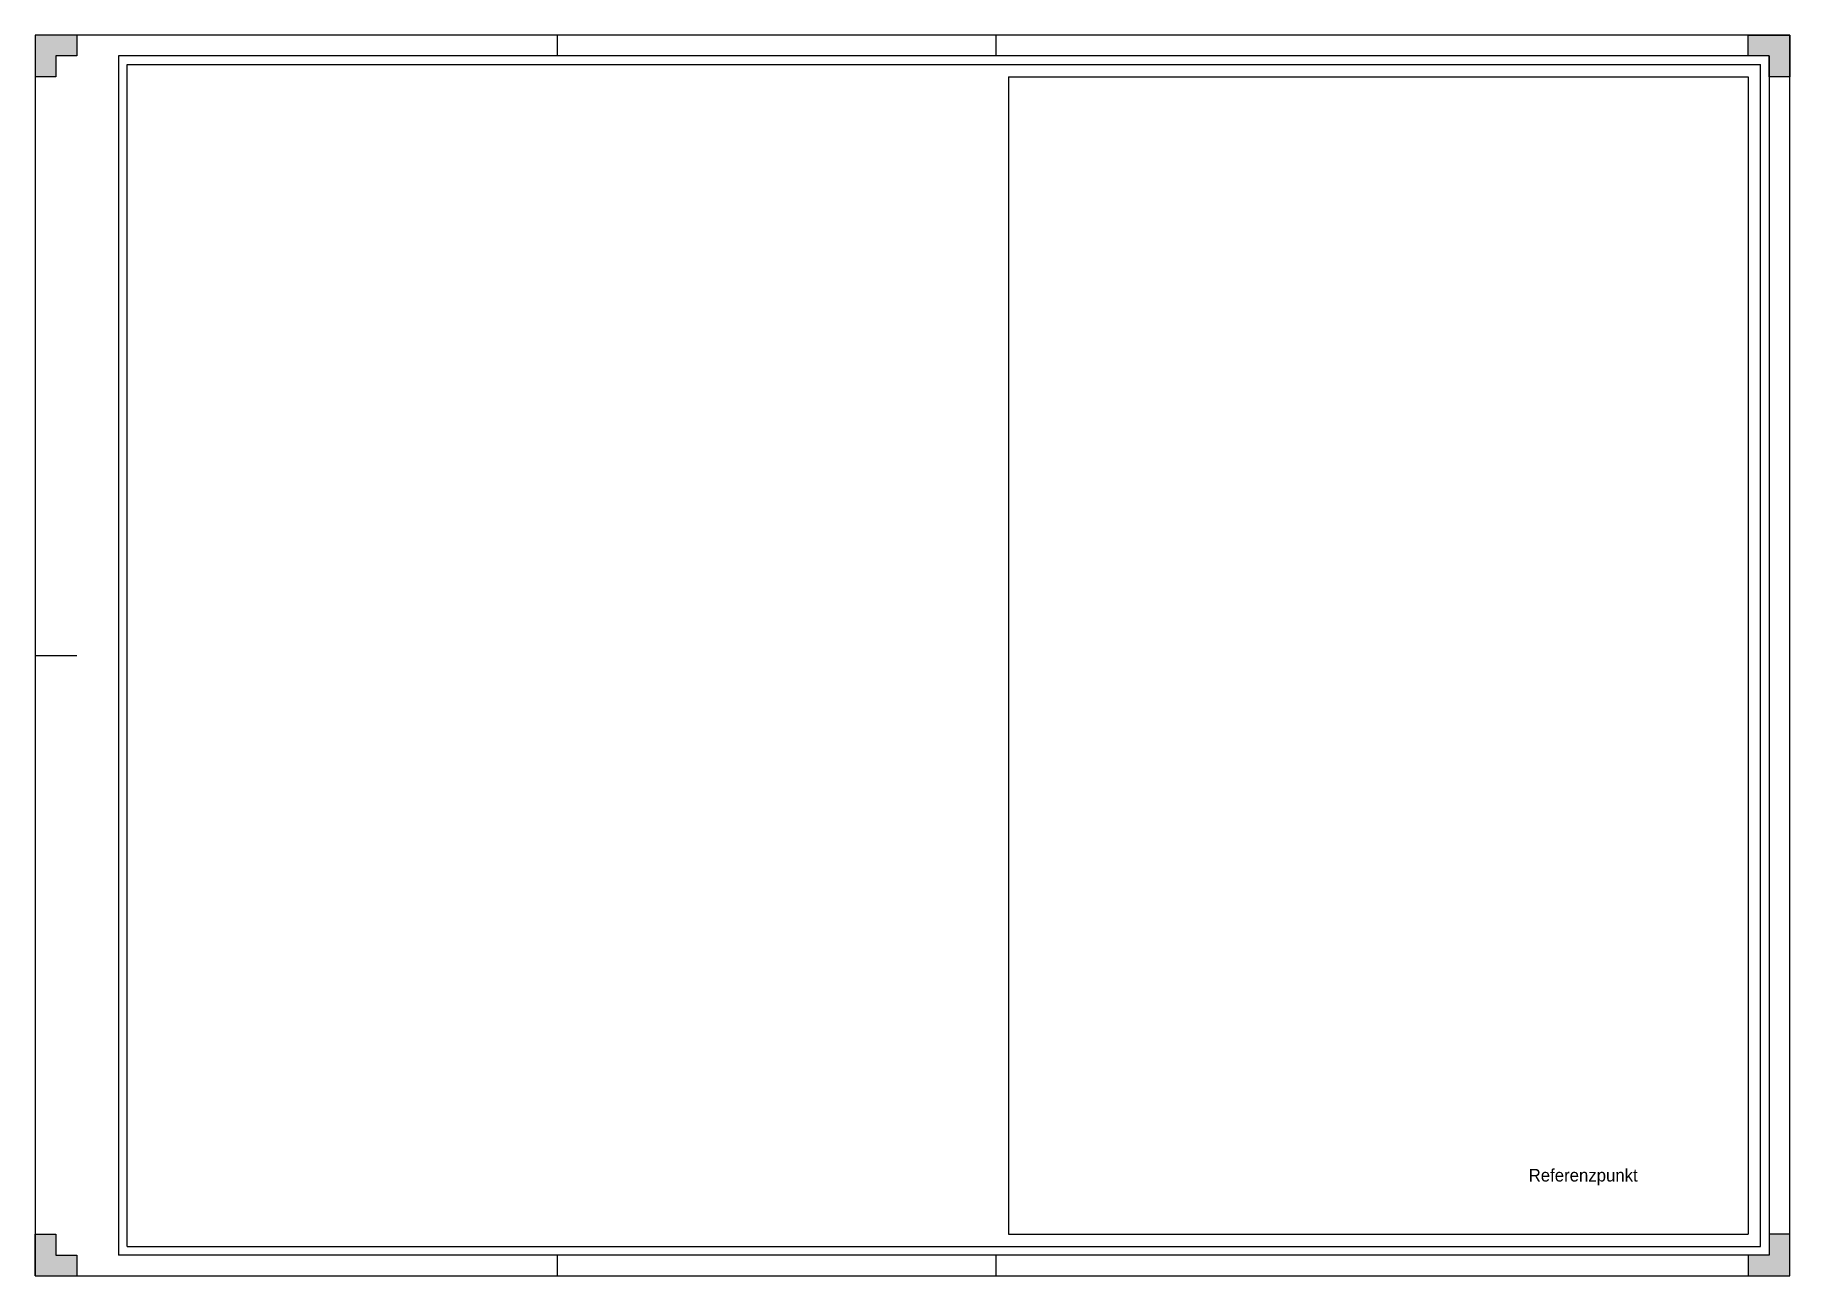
# Model space of a CAD drawing. Header units: millimetres. Extents: x 0 to 420, y 0 to 297.
import ezdxf

# ---------------------------------------------------------------- set-up
doc = ezdxf.new("R2010")
doc.units = ezdxf.units.MM
for name, color, linetype, true_color in [('Blattrahmen', 2, 'Continuous', 0xffff00), ('Faltmarken', 3, 'Continuous', 0x00ff00), ('Planecken', 2, 'Continuous', 0xffff00), ('Plankopf Platzhalter', 6, 'Continuous', 0xff00ff), ('Text', 3, 'Continuous', 0x00ff00), ('Zeichnungsrahmen rot', 1, 'Continuous', 0xff0000), ('Zeichnungsrahmen_blau', 5, 'Continuous', 0x0000ff)]:
    doc.layers.add(name, color=color, linetype=linetype, true_color=true_color)
doc.styles.add('textstyle0', font='')
doc.styles.get('textstyle0').set_extended_font_data('FreeMono')

msp = doc.modelspace()

# ---------------------------------------------------------------- hatches: boundary and pattern name
at = {"layer": 'Planecken'}
for points in [[(10, 297), (10, 292), (5, 292), (5, 287), (0, 287), (0, 297)], [(410, 297), (420, 297), (420, 287), (415, 287), (415, 292), (410, 292)], [(0, 0), (0, 10), (5, 10), (5, 5), (10, 5), (10, 0)], [(410, 0), (420, 0), (420, 10), (415, 10), (415, 5), (410, 5)]]:
    msp.add_hatch(color=256, dxfattribs=at).paths.add_polyline_path(points)

# ---------------------------------------------------------------- linework, layer by layer
at = {"layer": 'Blattrahmen'}
for p, q in [((420, 297), (0, 297)), ((0, 297), (0, 0)), ((420, 0), (420, 297)), ((0, 0), (420, 0))]:
    msp.add_line(p, q, dxfattribs=at)
at = {"layer": 'Faltmarken'}
for p, q in [((125, 292), (125, 297)), ((230, 292), (230, 297)), ((0, 148.5), (10, 148.5)), ((125, 0), (125, 5)), ((230, 0), (230, 5))]:
    msp.add_line(p, q, dxfattribs=at)
at = {"layer": 'Planecken'}
for p, q in [((10, 297), (10, 292)), ((410, 297), (420, 297)), ((410, 292), (410, 297)), ((420, 297), (420, 287)), ((10, 292), (5, 292)), ((5, 292), (5, 287)), ((415, 292), (410, 292)), ((415, 287), (415, 292)), ((5, 287), (0, 287)), ((420, 287), (415, 287)), ((0, 0), (0, 10)), ((0, 10), (5, 10)), ((5, 10), (5, 5)), ((420, 10), (415, 10)), ((415, 10), (415, 5)), ((420, 0), (420, 10)), ((5, 5), (10, 5)), ((10, 5), (10, 0)), ((415, 5), (410, 5)), ((410, 5), (410, 0)), ((0, 0), (10, 0)), ((410, 0), (420, 0))]:
    msp.add_line(p, q, dxfattribs=at)
at = {"layer": 'Plankopf Platzhalter'}
for p, q in [((233, 287), (410, 287)), ((233, 287), (233, 10)), ((410, 287), (410, 10)), ((233, 10), (410, 10))]:
    msp.add_line(p, q, dxfattribs=at)
at = {"layer": 'Zeichnungsrahmen rot'}
for p, q in [((22, 7), (22, 290)), ((22, 290), (413, 290)), ((413, 7), (413, 290)), ((22, 7), (413, 7))]:
    msp.add_line(p, q, dxfattribs=at)
at = {"layer": 'Zeichnungsrahmen_blau'}
for p, q in [((415, 292), (20, 292)), ((20, 292), (20, 5)), ((415, 292), (415, 5)), ((415, 5), (20, 5))]:
    msp.add_line(p, q, dxfattribs=at)

# ---------------------------------------------------------------- texts
at = {"layer": 'Text', "insert": (357.48, 23.64), "char_height": 3, "attachment_point": 4, "style": 'textstyle0'}
msp.add_mtext('Referenzpunkt', dxfattribs=at)

doc.saveas('drawing.dxf')
